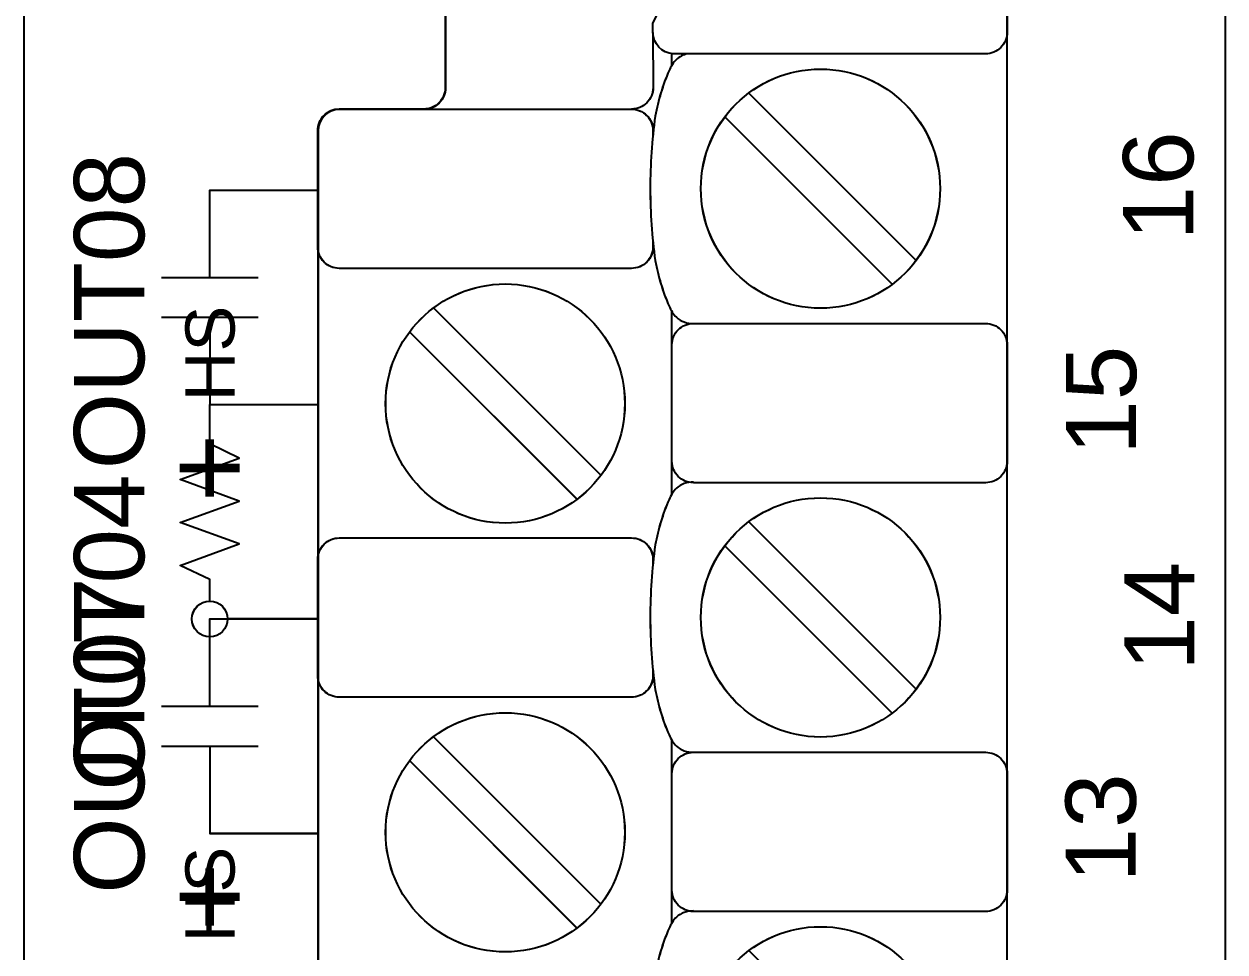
# Model space of a CAD drawing. Extents: x 1 to 47, y 1 to 34.6.
# Drawn here: x 36.919 to 38.599, y 7.632 to 8.931 of the extents above; entities that cross this region are included whole.
import ezdxf

# ---------------------------------------------------------------- set-up
doc = ezdxf.new("R2010")
doc.units = 0
doc.header["$MEASUREMENT"] = 0
for name, color, linetype in [('10_0______DWG_', 7, 'CONTINUOUS'), ('9_1__0__EMPTY_IO_BOARD_POS', 7, 'CONTINUOUS'), ('9_2__2___8__OPTOISOLATED_I', 7, 'CONTINUOUS'), ('9_3__7___8__OPTOISOLATED_I', 7, 'CONTINUOUS'), ('9_4__C___18__COMMON____6__', 7, 'CONTINUOUS'), ('9_5__D___18__COMMON____6__', 7, 'CONTINUOUS'), ('9_6__E___8__OPTOISOLATED_I', 7, 'CONTINUOUS'), ('9_7__4___18__COMMON____6__', 7, 'CONTINUOUS'), ('9_8__8___8__OPTOISOLATED_I', 7, 'CONTINUOUS')]:
    doc.layers.add(name, color=color, linetype=linetype)
doc.styles.add('ARIAL', font='arial.ttf')

msp = doc.modelspace()

# ---------------------------------------------------------------- linework, layer by layer
at = {"layer": '10_0______DWG_'}
msp.add_lwpolyline([(36.919, 3.6192), (36.919, 20.2795, -0.468367), (36.979, 20.3295), (38.549, 20.3295, -0.414132), (38.599, 20.2795), (38.599, 3.6192, -0.414214), (38.549, 3.5692), (36.969, 3.5692, -0.414287)], format="xyb", close=True, dxfattribs=at)
at = {"layer": '9_1__0__EMPTY_IO_BOARD_POS'}
msp.add_lwpolyline([(38.1465, 4.0875), (38.2645, 4.0875, 0.414213), (38.2945, 4.1175), (38.2945, 9.0993, 0.414214), (38.2645, 9.1293), (37.9515, 9.1293), (37.7067, 9.2202, 0.480048), (37.5085, 9.0752), (37.5085, 8.841, -0.414214), (37.4785, 8.811), (37.3604, 8.811, 0.414212), (37.3304, 8.781), (37.3303, 8.781), (37.3303, 3.7999, 0.414215), (37.3603, 3.7699), (37.6732, 3.77), (37.9179, 3.6791, 0.47859), (38.1165, 3.8241), (38.1165, 4.0575, -0.414214)], format="xyb", close=True, dxfattribs=at)
at = {"layer": '9_2__2___8__OPTOISOLATED_I'}
for points in [[(38.1461, 4.088), (38.2641, 4.088, 0.414213), (38.2941, 4.118), (38.2942, 9.0998, 0.414214), (38.2642, 9.1298), (37.9511, 9.1298), (37.7064, 9.2207, 0.480048), (37.5082, 9.0757), (37.5082, 8.8415, -0.414214), (37.4782, 8.8115), (37.36, 8.8115, 0.414212), (37.33, 8.7815), (37.3299, 8.7815), (37.3299, 3.8004, 0.414215), (37.3599, 3.7704), (37.6728, 3.7705), (37.9176, 3.6796, 0.47859), (38.1161, 3.8246), (38.1161, 4.058, -0.414214)], [(38.294, 9.1032), (38.2942, 8.9188, -0.414214), (38.2642, 8.8888), (37.8271, 8.8888, -0.390527), (37.7988, 8.9188), (37.7988, 8.9311), (37.8885, 9.117, -0.241514), (37.9085, 9.1298), (38.2642, 9.1298, -0.422157)]]:
    msp.add_lwpolyline(points, format="xyb", close=True, dxfattribs=at)
for points in [[(37.7988, 8.9188), (37.7989, 8.8415, -0.414214), (37.7689, 8.8115)], [(37.8469, 8.8888, 0.127742), (37.8315, 8.881, 0.081668), (37.8213, 8.8654, 0.0591), (37.802, 8.8017, 0.034646), (37.7949, 8.7002, 0.03436), (37.802, 8.5995, 0.0591), (37.8213, 8.5358, 0.081668), (37.8315, 8.5202, 0.191033), (37.8554, 8.5116)], [(37.7987, 8.6265), (37.7987, 8.6186, -0.414214), (37.7687, 8.5886), (37.3599, 8.5886, -0.414214), (37.3299, 8.6186), (37.3299, 8.7815, -0.414214), (37.3599, 8.8115), (37.7687, 8.8115, -0.414214), (37.7987, 8.7815), (37.7987, 8.7747)], [(37.8254, 8.4816, -0.414214), (37.8554, 8.5116), (38.2641, 8.5116, -0.414214), (38.2941, 8.4816), (38.2941, 8.3188, -0.414214), (38.2641, 8.2888), (37.8554, 8.2888, -0.414214), (37.8254, 8.3188)], [(37.8554, 8.2895, 0.191033), (37.8315, 8.281, 0.081668), (37.8213, 8.2654, 0.0591), (37.802, 8.2017, 0.034646), (37.7949, 8.1002, 0.03436), (37.802, 7.9995, 0.0591), (37.8213, 7.9358, 0.081668), (37.8315, 7.9201, 0.191033), (37.8554, 7.9116)], [(37.7987, 8.0265), (37.7987, 8.0186, -0.414214), (37.7687, 7.9886), (37.3599, 7.9886, -0.414214), (37.3299, 8.0186), (37.3299, 8.1815, -0.414214), (37.3599, 8.2115), (37.7687, 8.2115, -0.414214), (37.7987, 8.1815), (37.7987, 8.1747)], [(37.8254, 7.8816, -0.414214), (37.8554, 7.9116), (38.2641, 7.9116, -0.414214), (38.2941, 7.8816), (38.2941, 7.7188, -0.414214), (38.2641, 7.6888), (37.8554, 7.6888, -0.414214), (37.8254, 7.7188)], [(37.8554, 7.6895, 0.191033), (37.8315, 7.681, 0.081668), (37.8213, 7.6654, 0.0591), (37.802, 7.6017, 0.034646), (37.7949, 7.5002, 0.03436), (37.802, 7.3995, 0.0591), (37.8213, 7.3358, 0.081668), (37.8315, 7.3201, 0.191033), (37.8554, 7.3116)]]:
    msp.add_lwpolyline(points, format="xyb", dxfattribs=at)
for points in [[(37.8247, 8.8891), (37.8247, 8.872)], [(37.9327, 8.834), (38.1669, 8.5998)], [(37.8993, 8.8006), (38.1335, 8.5664)], [(37.1788, 8.576), (37.1788, 8.6982), (37.33, 8.6982)], [(37.1113, 8.576), (37.2463, 8.576)], [(37.1113, 8.5203), (37.2463, 8.5203)], [(37.1788, 8.5203), (37.1788, 8.3982), (37.33, 8.3982)], [(37.4918, 8.5333), (37.7259, 8.2992)], [(37.8254, 8.273), (37.8254, 8.5282)], [(37.4583, 8.4999), (37.6925, 8.2657)], [(37.9327, 8.234), (38.1669, 7.9998)], [(37.8993, 8.2005), (38.1335, 7.9664)], [(37.1788, 7.976), (37.1788, 8.0982), (37.33, 8.0982)], [(37.1113, 7.976), (37.2463, 7.976)], [(37.4918, 7.9333), (37.7259, 7.6992)], [(37.1113, 7.9203), (37.2463, 7.9203)], [(37.1788, 7.9203), (37.1788, 7.7982), (37.33, 7.7982)], [(37.8254, 7.673), (37.8254, 7.9281)], [(37.4583, 7.8999), (37.6925, 7.6657)], [(37.9327, 7.634), (38.1669, 7.3998)]]:
    msp.add_lwpolyline(points, dxfattribs=at)
for centre in [(38.0331, 8.7002), (37.5921, 8.3995), (38.0331, 8.1002), (37.5921, 7.7995), (38.0331, 7.5002)]:
    msp.add_circle(centre, 0.1673, dxfattribs=at)
at = {"layer": '9_3__7___8__OPTOISOLATED_I'}
for points in [[(38.1461, 4.088), (38.2641, 4.088, 0.414213), (38.2941, 4.118), (38.2942, 9.0998, 0.414214), (38.2642, 9.1298), (37.9511, 9.1298), (37.7064, 9.2207, 0.480048), (37.5082, 9.0757), (37.5082, 8.8415, -0.414214), (37.4782, 8.8115), (37.36, 8.8115, 0.414212), (37.33, 8.7815), (37.3299, 8.7815), (37.3299, 3.8004, 0.414215), (37.3599, 3.7704), (37.6728, 3.7705), (37.9176, 3.6796, 0.47859), (38.1161, 3.8246), (38.1161, 4.058, -0.414214)], [(38.294, 9.1032), (38.2942, 8.9188, -0.414214), (38.2642, 8.8888), (37.8271, 8.8888, -0.390527), (37.7988, 8.9188), (37.7988, 8.9311), (37.8885, 9.117, -0.241514), (37.9085, 9.1298), (38.2642, 9.1298, -0.422157)]]:
    msp.add_lwpolyline(points, format="xyb", close=True, dxfattribs=at)
for points in [[(37.7988, 8.9188), (37.7989, 8.8415, -0.414214), (37.7689, 8.8115)], [(37.8469, 8.8888, 0.127742), (37.8315, 8.881, 0.081668), (37.8213, 8.8654, 0.0591), (37.802, 8.8017, 0.034646), (37.7949, 8.7002, 0.03436), (37.802, 8.5995, 0.0591), (37.8213, 8.5358, 0.081668), (37.8315, 8.5202, 0.191033), (37.8554, 8.5116)], [(37.7987, 8.6265), (37.7987, 8.6186, -0.414214), (37.7687, 8.5886), (37.3599, 8.5886, -0.414214), (37.3299, 8.6186), (37.3299, 8.7815, -0.414214), (37.3599, 8.8115), (37.7687, 8.8115, -0.414214), (37.7987, 8.7815), (37.7987, 8.7747)], [(37.8254, 8.4816, -0.414214), (37.8554, 8.5116), (38.2641, 8.5116, -0.414214), (38.2941, 8.4816), (38.2941, 8.3188, -0.414214), (38.2641, 8.2888), (37.8554, 8.2888, -0.414214), (37.8254, 8.3188)], [(37.8554, 8.2895, 0.191033), (37.8315, 8.281, 0.081668), (37.8213, 8.2654, 0.0591), (37.802, 8.2017, 0.034646), (37.7949, 8.1002, 0.03436), (37.802, 7.9995, 0.0591), (37.8213, 7.9358, 0.081668), (37.8315, 7.9201, 0.191033), (37.8554, 7.9116)], [(37.7987, 8.0265), (37.7987, 8.0186, -0.414214), (37.7687, 7.9886), (37.3599, 7.9886, -0.414214), (37.3299, 8.0186), (37.3299, 8.1815, -0.414214), (37.3599, 8.2115), (37.7687, 8.2115, -0.414214), (37.7987, 8.1815), (37.7987, 8.1747)], [(37.8254, 7.8816, -0.414214), (37.8554, 7.9116), (38.2641, 7.9116, -0.414214), (38.2941, 7.8816), (38.2941, 7.7188, -0.414214), (38.2641, 7.6888), (37.8554, 7.6888, -0.414214), (37.8254, 7.7188)], [(37.8554, 7.6895, 0.191033), (37.8315, 7.681, 0.081668), (37.8213, 7.6654, 0.0591), (37.802, 7.6017, 0.034646), (37.7949, 7.5002, 0.03436), (37.802, 7.3995, 0.0591), (37.8213, 7.3358, 0.081668), (37.8315, 7.3201, 0.191033), (37.8554, 7.3116)]]:
    msp.add_lwpolyline(points, format="xyb", dxfattribs=at)
for points in [[(37.8247, 8.8891), (37.8247, 8.872)], [(37.9327, 8.834), (38.1669, 8.5998)], [(37.8993, 8.8006), (38.1335, 8.5664)], [(37.1788, 8.576), (37.1788, 8.6982), (37.3299, 8.6982)], [(37.1113, 8.576), (37.2463, 8.576)], [(37.1113, 8.5203), (37.2463, 8.5203)], [(37.1788, 8.5203), (37.1788, 8.3982), (37.3299, 8.3982)], [(37.4918, 8.5333), (37.7259, 8.2992)], [(37.8254, 8.273), (37.8254, 8.5282)], [(37.4583, 8.4999), (37.6925, 8.2657)], [(37.9327, 8.234), (38.1669, 7.9998)], [(37.8993, 8.2005), (38.1335, 7.9664)], [(37.1788, 7.976), (37.1788, 8.0982), (37.3299, 8.0982)], [(37.1113, 7.976), (37.2463, 7.976)], [(37.4918, 7.9333), (37.7259, 7.6992)], [(37.1113, 7.9203), (37.2463, 7.9203)], [(37.1788, 7.9203), (37.1788, 7.7982), (37.3299, 7.7982)], [(37.8254, 7.673), (37.8254, 7.9281)], [(37.4583, 7.8999), (37.6925, 7.6657)], [(37.9327, 7.634), (38.1669, 7.3998)]]:
    msp.add_lwpolyline(points, dxfattribs=at)
for centre in [(38.0331, 8.7002), (37.5921, 8.3995), (38.0331, 8.1002), (37.5921, 7.7995), (38.0331, 7.5002)]:
    msp.add_circle(centre, 0.1673, dxfattribs=at)
at = {"layer": '9_4__C___18__COMMON____6__'}
for points in [[(38.1461, 4.088), (38.2641, 4.088, 0.414213), (38.2941, 4.118), (38.2942, 9.0998, 0.414214), (38.2642, 9.1298), (37.9511, 9.1298), (37.7064, 9.2207, 0.480048), (37.5082, 9.0757), (37.5082, 8.8415, -0.414214), (37.4782, 8.8115), (37.36, 8.8115, 0.414212), (37.33, 8.7815), (37.3299, 8.7815), (37.3299, 3.8004, 0.414215), (37.3599, 3.7704), (37.6728, 3.7705), (37.9176, 3.6796, 0.47859), (38.1161, 3.8246), (38.1161, 4.058, -0.414214)], [(38.294, 9.1032), (38.2942, 8.9188, -0.414214), (38.2642, 8.8888), (37.8271, 8.8888, -0.390527), (37.7988, 8.9188), (37.7988, 8.9311), (37.8885, 9.117, -0.241514), (37.9085, 9.1298), (38.2642, 9.1298, -0.422157)]]:
    msp.add_lwpolyline(points, format="xyb", close=True, dxfattribs=at)
for points in [[(37.7988, 8.9188), (37.7989, 8.8415, -0.414214), (37.7689, 8.8115)], [(37.8469, 8.8888, 0.127742), (37.8315, 8.881, 0.081668), (37.8213, 8.8654, 0.0591), (37.802, 8.8017, 0.034646), (37.7949, 8.7002, 0.03436), (37.802, 8.5995, 0.0591), (37.8213, 8.5358, 0.081668), (37.8315, 8.5202, 0.191033), (37.8554, 8.5116)], [(37.7987, 8.6265), (37.7987, 8.6186, -0.414214), (37.7687, 8.5886), (37.3599, 8.5886, -0.414214), (37.3299, 8.6186), (37.3299, 8.7815, -0.414214), (37.3599, 8.8115), (37.7687, 8.8115, -0.414214), (37.7987, 8.7815), (37.7987, 8.7747)], [(37.8254, 8.4816, -0.414214), (37.8554, 8.5116), (38.2641, 8.5116, -0.414214), (38.2941, 8.4816), (38.2941, 8.3188, -0.414214), (38.2641, 8.2888), (37.8554, 8.2888, -0.414214), (37.8254, 8.3188)], [(37.8554, 8.2895, 0.191033), (37.8315, 8.281, 0.081668), (37.8213, 8.2654, 0.0591), (37.802, 8.2017, 0.034646), (37.7949, 8.1002, 0.03436), (37.802, 7.9995, 0.0591), (37.8213, 7.9358, 0.081668), (37.8315, 7.9201, 0.191033), (37.8554, 7.9116)], [(37.7987, 8.0265), (37.7987, 8.0186, -0.414214), (37.7687, 7.9886), (37.3599, 7.9886, -0.414214), (37.3299, 8.0186), (37.3299, 8.1815, -0.414214), (37.3599, 8.2115), (37.7687, 8.2115, -0.414214), (37.7987, 8.1815), (37.7987, 8.1747)], [(37.8254, 7.8816, -0.414214), (37.8554, 7.9116), (38.2641, 7.9116, -0.414214), (38.2941, 7.8816), (38.2941, 7.7188, -0.414214), (38.2641, 7.6888), (37.8554, 7.6888, -0.414214), (37.8254, 7.7188)], [(37.8554, 7.6895, 0.191033), (37.8315, 7.681, 0.081668), (37.8213, 7.6654, 0.0591), (37.802, 7.6017, 0.034646), (37.7949, 7.5002, 0.03436), (37.802, 7.3995, 0.0591), (37.8213, 7.3358, 0.081668), (37.8315, 7.3201, 0.191033), (37.8554, 7.3116)]]:
    msp.add_lwpolyline(points, format="xyb", dxfattribs=at)
for points in [[(37.8247, 8.8891), (37.8247, 8.872)], [(37.9327, 8.834), (38.1669, 8.5998)], [(37.8993, 8.8006), (38.1335, 8.5664)], [(37.1788, 8.576), (37.1788, 8.6982), (37.3299, 8.6982)], [(37.1113, 8.576), (37.2463, 8.576)], [(37.1113, 8.5203), (37.2463, 8.5203)], [(37.1788, 8.5203), (37.1788, 8.3982), (37.3299, 8.3982)], [(37.4918, 8.5333), (37.7259, 8.2992)], [(37.8254, 8.273), (37.8254, 8.5282)], [(37.4583, 8.4999), (37.6925, 8.2657)], [(37.9327, 8.234), (38.1669, 7.9998)], [(37.8993, 8.2005), (38.1335, 7.9664)], [(37.1788, 7.976), (37.1788, 8.0982), (37.3299, 8.0982)], [(37.1113, 7.976), (37.2463, 7.976)], [(37.4918, 7.9333), (37.7259, 7.6992)], [(37.1113, 7.9203), (37.2463, 7.9203)], [(37.1788, 7.9203), (37.1788, 7.7982), (37.3299, 7.7982)], [(37.8254, 7.673), (37.8254, 7.9281)], [(37.4583, 7.8999), (37.6925, 7.6657)], [(37.9327, 7.634), (38.1669, 7.3998)]]:
    msp.add_lwpolyline(points, dxfattribs=at)
for centre in [(38.0331, 8.7002), (37.5921, 8.3995), (38.0331, 8.1002), (37.5921, 7.7995), (38.0331, 7.5002)]:
    msp.add_circle(centre, 0.1673, dxfattribs=at)
at = {"layer": '9_5__D___18__COMMON____6__'}
for points in [[(38.1461, 4.088), (38.2641, 4.088, 0.414213), (38.2941, 4.118), (38.2942, 9.0998, 0.414214), (38.2642, 9.1298), (37.9511, 9.1298), (37.7064, 9.2207, 0.480048), (37.5082, 9.0757), (37.5082, 8.8415, -0.414214), (37.4782, 8.8115), (37.36, 8.8115, 0.414212), (37.33, 8.7815), (37.3299, 8.7815), (37.3299, 3.8004, 0.414215), (37.3599, 3.7704), (37.6728, 3.7705), (37.9176, 3.6796, 0.47859), (38.1161, 3.8246), (38.1161, 4.058, -0.414214)], [(38.294, 9.1032), (38.2942, 8.9188, -0.414214), (38.2642, 8.8888), (37.8271, 8.8888, -0.390527), (37.7988, 8.9188), (37.7988, 8.9311), (37.8885, 9.117, -0.241514), (37.9085, 9.1298), (38.2642, 9.1298, -0.422157)]]:
    msp.add_lwpolyline(points, format="xyb", close=True, dxfattribs=at)
for points in [[(37.7988, 8.9188), (37.7989, 8.8415, -0.414214), (37.7689, 8.8115)], [(37.8469, 8.8888, 0.127742), (37.8315, 8.881, 0.081668), (37.8213, 8.8654, 0.0591), (37.802, 8.8017, 0.034646), (37.7949, 8.7002, 0.03436), (37.802, 8.5995, 0.0591), (37.8213, 8.5358, 0.081668), (37.8315, 8.5202, 0.191033), (37.8554, 8.5116)], [(37.7987, 8.6265), (37.7987, 8.6186, -0.414214), (37.7687, 8.5886), (37.3599, 8.5886, -0.414214), (37.3299, 8.6186), (37.3299, 8.7815, -0.414214), (37.3599, 8.8115), (37.7687, 8.8115, -0.414214), (37.7987, 8.7815), (37.7987, 8.7747)], [(37.8254, 8.4816, -0.414214), (37.8554, 8.5116), (38.2641, 8.5116, -0.414214), (38.2941, 8.4816), (38.2941, 8.3188, -0.414214), (38.2641, 8.2888), (37.8554, 8.2888, -0.414214), (37.8254, 8.3188)], [(37.8554, 8.2895, 0.191033), (37.8315, 8.281, 0.081668), (37.8213, 8.2654, 0.0591), (37.802, 8.2017, 0.034646), (37.7949, 8.1002, 0.03436), (37.802, 7.9995, 0.0591), (37.8213, 7.9358, 0.081668), (37.8315, 7.9201, 0.191033), (37.8554, 7.9116)], [(37.7987, 8.0265), (37.7987, 8.0186, -0.414214), (37.7687, 7.9886), (37.3599, 7.9886, -0.414214), (37.3299, 8.0186), (37.3299, 8.1815, -0.414214), (37.3599, 8.2115), (37.7687, 8.2115, -0.414214), (37.7987, 8.1815), (37.7987, 8.1747)], [(37.8254, 7.8816, -0.414214), (37.8554, 7.9116), (38.2641, 7.9116, -0.414214), (38.2941, 7.8816), (38.2941, 7.7188, -0.414214), (38.2641, 7.6888), (37.8554, 7.6888, -0.414214), (37.8254, 7.7188)], [(37.8554, 7.6895, 0.191033), (37.8315, 7.681, 0.081668), (37.8213, 7.6654, 0.0591), (37.802, 7.6017, 0.034646), (37.7949, 7.5002, 0.03436), (37.802, 7.3995, 0.0591), (37.8213, 7.3358, 0.081668), (37.8315, 7.3201, 0.191033), (37.8554, 7.3116)]]:
    msp.add_lwpolyline(points, format="xyb", dxfattribs=at)
for points in [[(37.8247, 8.8891), (37.8247, 8.872)], [(37.9327, 8.834), (38.1669, 8.5998)], [(37.8993, 8.8006), (38.1335, 8.5664)], [(37.1788, 8.576), (37.1788, 8.6982), (37.3299, 8.6982)], [(37.1113, 8.576), (37.2463, 8.576)], [(37.1113, 8.5203), (37.2463, 8.5203)], [(37.1788, 8.5203), (37.1788, 8.3982), (37.3299, 8.3982)], [(37.4918, 8.5333), (37.7259, 8.2992)], [(37.8254, 8.273), (37.8254, 8.5282)], [(37.4583, 8.4999), (37.6925, 8.2657)], [(37.9327, 8.234), (38.1669, 7.9998)], [(37.8993, 8.2005), (38.1335, 7.9664)], [(37.1788, 7.976), (37.1788, 8.0982), (37.3299, 8.0982)], [(37.1113, 7.976), (37.2463, 7.976)], [(37.4918, 7.9333), (37.7259, 7.6992)], [(37.1113, 7.9203), (37.2463, 7.9203)], [(37.1788, 7.9203), (37.1788, 7.7982), (37.3299, 7.7982)], [(37.8254, 7.673), (37.8254, 7.9281)], [(37.4583, 7.8999), (37.6925, 7.6657)], [(37.9327, 7.634), (38.1669, 7.3998)]]:
    msp.add_lwpolyline(points, dxfattribs=at)
for centre in [(38.0331, 8.7002), (37.5921, 8.3995), (38.0331, 8.1002), (37.5921, 7.7995), (38.0331, 7.5002)]:
    msp.add_circle(centre, 0.1673, dxfattribs=at)
at = {"layer": '9_6__E___8__OPTOISOLATED_I'}
for points in [[(38.1461, 4.088), (38.2641, 4.088, 0.414213), (38.2941, 4.118), (38.2942, 9.0998, 0.414214), (38.2642, 9.1298), (37.9511, 9.1298), (37.7064, 9.2207, 0.480048), (37.5082, 9.0757), (37.5082, 8.8415, -0.414214), (37.4782, 8.8115), (37.36, 8.8115, 0.414212), (37.33, 8.7815), (37.3299, 8.7815), (37.3299, 3.8004, 0.414215), (37.3599, 3.7704), (37.6728, 3.7705), (37.9176, 3.6796, 0.47859), (38.1161, 3.8246), (38.1161, 4.058, -0.414214)], [(38.294, 9.1032), (38.2942, 8.9188, -0.414214), (38.2642, 8.8888), (37.8271, 8.8888, -0.390527), (37.7988, 8.9188), (37.7988, 8.9311), (37.8885, 9.117, -0.241514), (37.9085, 9.1298), (38.2642, 9.1298, -0.422157)]]:
    msp.add_lwpolyline(points, format="xyb", close=True, dxfattribs=at)
for points in [[(37.7988, 8.9188), (37.7989, 8.8415, -0.414214), (37.7689, 8.8115)], [(37.8469, 8.8888, 0.127742), (37.8315, 8.881, 0.081668), (37.8213, 8.8654, 0.0591), (37.802, 8.8017, 0.034646), (37.7949, 8.7002, 0.03436), (37.802, 8.5995, 0.0591), (37.8213, 8.5358, 0.081668), (37.8315, 8.5202, 0.191033), (37.8554, 8.5116)], [(37.7987, 8.6265), (37.7987, 8.6186, -0.414214), (37.7687, 8.5886), (37.3599, 8.5886, -0.414214), (37.3299, 8.6186), (37.3299, 8.7815, -0.414214), (37.3599, 8.8115), (37.7687, 8.8115, -0.414214), (37.7987, 8.7815), (37.7987, 8.7747)], [(37.8254, 8.4816, -0.414214), (37.8554, 8.5116), (38.2641, 8.5116, -0.414214), (38.2941, 8.4816), (38.2941, 8.3188, -0.414214), (38.2641, 8.2888), (37.8554, 8.2888, -0.414214), (37.8254, 8.3188)], [(37.8554, 8.2895, 0.191033), (37.8315, 8.281, 0.081668), (37.8213, 8.2654, 0.0591), (37.802, 8.2017, 0.034646), (37.7949, 8.1002, 0.03436), (37.802, 7.9995, 0.0591), (37.8213, 7.9358, 0.081668), (37.8315, 7.9201, 0.191033), (37.8554, 7.9116)], [(37.7987, 8.0265), (37.7987, 8.0186, -0.414214), (37.7687, 7.9886), (37.3599, 7.9886, -0.414214), (37.3299, 8.0186), (37.3299, 8.1815, -0.414214), (37.3599, 8.2115), (37.7687, 8.2115, -0.414214), (37.7987, 8.1815), (37.7987, 8.1747)], [(37.8254, 7.8816, -0.414214), (37.8554, 7.9116), (38.2641, 7.9116, -0.414214), (38.2941, 7.8816), (38.2941, 7.7188, -0.414214), (38.2641, 7.6888), (37.8554, 7.6888, -0.414214), (37.8254, 7.7188)], [(37.8554, 7.6895, 0.191033), (37.8315, 7.681, 0.081668), (37.8213, 7.6654, 0.0591), (37.802, 7.6017, 0.034646), (37.7949, 7.5002, 0.03436), (37.802, 7.3995, 0.0591), (37.8213, 7.3358, 0.081668), (37.8315, 7.3201, 0.191033), (37.8554, 7.3116)]]:
    msp.add_lwpolyline(points, format="xyb", dxfattribs=at)
for points in [[(37.8247, 8.8891), (37.8247, 8.872)], [(37.9327, 8.834), (38.1669, 8.5998)], [(37.8993, 8.8006), (38.1335, 8.5664)], [(37.4918, 8.5333), (37.7259, 8.2992)], [(37.8254, 8.273), (37.8254, 8.5282)], [(37.4583, 8.4999), (37.6925, 8.2657)], [(37.1788, 8.1231), (37.1788, 8.1531), (37.1376, 8.1731), (37.2201, 8.2031), (37.1376, 8.2331), (37.2201, 8.2631), (37.1376, 8.2931), (37.2201, 8.3231), (37.1788, 8.3432), (37.1788, 8.3981), (37.3299, 8.3981)], [(37.9327, 8.234), (38.1669, 7.9998)], [(37.8993, 8.2005), (38.1335, 7.9664)], [(37.3299, 8.0981), (37.2038, 8.0981)], [(37.1788, 7.9759), (37.1788, 8.0731)], [(37.1188, 7.9759), (37.2388, 7.9759)], [(37.4918, 7.9333), (37.7259, 7.6992)], [(37.1188, 7.9203), (37.2388, 7.9203)], [(37.1788, 7.9203), (37.1788, 7.7981), (37.3299, 7.7981)], [(37.8254, 7.673), (37.8254, 7.9281)], [(37.4583, 7.8999), (37.6925, 7.6657)], [(37.9327, 7.634), (38.1669, 7.3998)]]:
    msp.add_lwpolyline(points, dxfattribs=at)
for centre, radius in [((38.0331, 8.7002), 0.1673), ((37.5921, 8.3995), 0.1673), ((38.0331, 8.1002), 0.1673), ((37.1788, 8.0981), 0.025), ((37.5921, 7.7995), 0.1673), ((38.0331, 7.5002), 0.1673)]:
    msp.add_circle(centre, radius, dxfattribs=at)
at = {"layer": '9_7__4___18__COMMON____6__'}
for points in [[(38.1462, 4.088), (38.2642, 4.088, 0.414213), (38.2942, 4.118), (38.2942, 9.0998, 0.414214), (38.2642, 9.1298), (37.9512, 9.1298), (37.7064, 9.2207, 0.480048), (37.5082, 9.0757), (37.5082, 8.8415, -0.414214), (37.4782, 8.8115), (37.3601, 8.8115, 0.414212), (37.3301, 8.7815), (37.33, 8.7815), (37.33, 3.8004, 0.414215), (37.36, 3.7704), (37.6729, 3.7705), (37.9176, 3.6796, 0.47859), (38.1162, 3.8246), (38.1162, 4.058, -0.414214)], [(38.2941, 9.1032), (38.2943, 8.9188, -0.414214), (38.2643, 8.8888), (37.8271, 8.8888, -0.390527), (37.7988, 8.9188), (37.7988, 8.9311), (37.8886, 9.117, -0.241514), (37.9085, 9.1298), (38.2643, 9.1298, -0.422157)]]:
    msp.add_lwpolyline(points, format="xyb", close=True, dxfattribs=at)
for points in [[(37.7988, 8.9188), (37.799, 8.8415, -0.414214), (37.769, 8.8115)], [(37.847, 8.8888, 0.127742), (37.8315, 8.881, 0.081668), (37.8214, 8.8654, 0.0591), (37.802, 8.8017, 0.034646), (37.795, 8.7002, 0.03436), (37.802, 8.5995, 0.0591), (37.8214, 8.5358, 0.081668), (37.8315, 8.5202, 0.191033), (37.8554, 8.5116)], [(37.7988, 8.6265), (37.7988, 8.6186, -0.414214), (37.7688, 8.5886), (37.36, 8.5886, -0.414214), (37.33, 8.6186), (37.33, 8.7815, -0.414214), (37.36, 8.8115), (37.7688, 8.8115, -0.414214), (37.7988, 8.7815), (37.7988, 8.7747)], [(37.8254, 8.4816, -0.414214), (37.8554, 8.5116), (38.2642, 8.5116, -0.414214), (38.2942, 8.4816), (38.2942, 8.3188, -0.414214), (38.2642, 8.2888), (37.8554, 8.2888, -0.414214), (37.8254, 8.3188)], [(37.8554, 8.2895, 0.191033), (37.8315, 8.281, 0.081668), (37.8214, 8.2654, 0.0591), (37.802, 8.2017, 0.034646), (37.795, 8.1002, 0.03436), (37.802, 7.9995, 0.0591), (37.8214, 7.9358, 0.081668), (37.8315, 7.9201, 0.191033), (37.8554, 7.9116)], [(37.7988, 8.0265), (37.7988, 8.0186, -0.414214), (37.7688, 7.9886), (37.36, 7.9886, -0.414214), (37.33, 8.0186), (37.33, 8.1815, -0.414214), (37.36, 8.2115), (37.7688, 8.2115, -0.414214), (37.7988, 8.1815), (37.7988, 8.1747)], [(37.8254, 7.8816, -0.414214), (37.8554, 7.9116), (38.2642, 7.9116, -0.414214), (38.2942, 7.8816), (38.2942, 7.7188, -0.414214), (38.2642, 7.6888), (37.8554, 7.6888, -0.414214), (37.8254, 7.7188)], [(37.8554, 7.6895, 0.191033), (37.8315, 7.681, 0.081668), (37.8214, 7.6654, 0.0591), (37.802, 7.6017, 0.034646), (37.795, 7.5002, 0.03436), (37.802, 7.3995, 0.0591), (37.8214, 7.3358, 0.081668), (37.8315, 7.3201, 0.191033), (37.8554, 7.3116)]]:
    msp.add_lwpolyline(points, format="xyb", dxfattribs=at)
for points in [[(37.8248, 8.8891), (37.8248, 8.872)], [(37.9328, 8.834), (38.167, 8.5998)], [(37.8994, 8.8006), (38.1336, 8.5664)], [(37.1788, 8.576), (37.1788, 8.6982), (37.33, 8.6982)], [(37.1113, 8.576), (37.2463, 8.576)], [(37.1113, 8.5203), (37.2463, 8.5203)], [(37.1788, 8.5203), (37.1788, 8.3982), (37.33, 8.3982)], [(37.4918, 8.5333), (37.726, 8.2992)], [(37.8254, 8.273), (37.8254, 8.5282)], [(37.4584, 8.4999), (37.6926, 8.2657)], [(37.9328, 8.234), (38.167, 7.9998)], [(37.8994, 8.2005), (38.1336, 7.9664)], [(37.1788, 7.976), (37.1788, 8.0982), (37.33, 8.0982)], [(37.1113, 7.976), (37.2463, 7.976)], [(37.4918, 7.9333), (37.726, 7.6992)], [(37.1113, 7.9203), (37.2463, 7.9203)], [(37.1788, 7.9203), (37.1788, 7.7982), (37.33, 7.7982)], [(37.8254, 7.673), (37.8254, 7.9281)], [(37.4584, 7.8999), (37.6926, 7.6657)], [(37.9328, 7.634), (38.167, 7.3998)]]:
    msp.add_lwpolyline(points, dxfattribs=at)
for centre in [(38.0332, 8.7002), (37.5922, 8.3995), (38.0332, 8.1002), (37.5922, 7.7995), (38.0332, 7.5002)]:
    msp.add_circle(centre, 0.1673, dxfattribs=at)
at = {"layer": '9_8__8___8__OPTOISOLATED_I'}
for points in [[(38.1461, 4.088), (38.2641, 4.088, 0.414213), (38.2941, 4.118), (38.2942, 9.0998, 0.414214), (38.2642, 9.1298), (37.9511, 9.1298), (37.7064, 9.2207, 0.480048), (37.5082, 9.0757), (37.5082, 8.8415, -0.414214), (37.4782, 8.8115), (37.36, 8.8115, 0.414212), (37.33, 8.7815), (37.3299, 8.7815), (37.3299, 3.8004, 0.414215), (37.3599, 3.7704), (37.6728, 3.7705), (37.9176, 3.6796, 0.47859), (38.1161, 3.8246), (38.1161, 4.058, -0.414214)], [(38.294, 9.1032), (38.2942, 8.9188, -0.414214), (38.2642, 8.8888), (37.8271, 8.8888, -0.390527), (37.7988, 8.9188), (37.7988, 8.9311), (37.8885, 9.117, -0.241514), (37.9085, 9.1298), (38.2642, 9.1298, -0.422157)]]:
    msp.add_lwpolyline(points, format="xyb", close=True, dxfattribs=at)
for points in [[(37.7988, 8.9188), (37.7989, 8.8415, -0.414214), (37.7689, 8.8115)], [(37.8469, 8.8888, 0.127742), (37.8315, 8.881, 0.081668), (37.8213, 8.8654, 0.0591), (37.802, 8.8017, 0.034646), (37.7949, 8.7002, 0.03436), (37.802, 8.5995, 0.0591), (37.8213, 8.5358, 0.081668), (37.8315, 8.5202, 0.191033), (37.8554, 8.5116)], [(37.7987, 8.6265), (37.7987, 8.6186, -0.414214), (37.7687, 8.5886), (37.3599, 8.5886, -0.414214), (37.3299, 8.6186), (37.3299, 8.7815, -0.414214), (37.3599, 8.8115), (37.7687, 8.8115, -0.414214), (37.7987, 8.7815), (37.7987, 8.7747)], [(37.8254, 8.4816, -0.414214), (37.8554, 8.5116), (38.2641, 8.5116, -0.414214), (38.2941, 8.4816), (38.2941, 8.3188, -0.414214), (38.2641, 8.2888), (37.8554, 8.2888, -0.414214), (37.8254, 8.3188)], [(37.8554, 8.2895, 0.191033), (37.8315, 8.281, 0.081668), (37.8213, 8.2654, 0.0591), (37.802, 8.2017, 0.034646), (37.7949, 8.1002, 0.03436), (37.802, 7.9995, 0.0591), (37.8213, 7.9358, 0.081668), (37.8315, 7.9201, 0.191033), (37.8554, 7.9116)], [(37.7987, 8.0265), (37.7987, 8.0186, -0.414214), (37.7687, 7.9886), (37.3599, 7.9886, -0.414214), (37.3299, 8.0186), (37.3299, 8.1815, -0.414214), (37.3599, 8.2115), (37.7687, 8.2115, -0.414214), (37.7987, 8.1815), (37.7987, 8.1747)], [(37.8254, 7.8816, -0.414214), (37.8554, 7.9116), (38.2641, 7.9116, -0.414214), (38.2941, 7.8816), (38.2941, 7.7188, -0.414214), (38.2641, 7.6888), (37.8554, 7.6888, -0.414214), (37.8254, 7.7188)], [(37.8554, 7.6895, 0.191033), (37.8315, 7.681, 0.081668), (37.8213, 7.6654, 0.0591), (37.802, 7.6017, 0.034646), (37.7949, 7.5002, 0.03436), (37.802, 7.3995, 0.0591), (37.8213, 7.3358, 0.081668), (37.8315, 7.3201, 0.191033), (37.8554, 7.3116)]]:
    msp.add_lwpolyline(points, format="xyb", dxfattribs=at)
for points in [[(37.8247, 8.8891), (37.8247, 8.872)], [(37.9327, 8.834), (38.1669, 8.5998)], [(37.8993, 8.8006), (38.1335, 8.5664)], [(37.4918, 8.5333), (37.7259, 8.2992)], [(37.8254, 8.273), (37.8254, 8.5282)], [(37.4583, 8.4999), (37.6925, 8.2657)], [(37.1788, 8.123), (37.1788, 8.1531), (37.1376, 8.1731), (37.2201, 8.2031), (37.1376, 8.2331), (37.2201, 8.2631), (37.1376, 8.2931), (37.2201, 8.3231), (37.1788, 8.3432), (37.1788, 8.3981), (37.3299, 8.3981)], [(37.9327, 8.234), (38.1669, 7.9998)], [(37.8993, 8.2005), (38.1335, 7.9664)], [(37.2037, 8.0981), (37.3299, 8.0981)], [(37.1788, 7.9759), (37.1788, 8.0733)], [(37.1188, 7.9759), (37.2388, 7.9759)], [(37.4918, 7.9333), (37.7259, 7.6992)], [(37.1188, 7.9203), (37.2388, 7.9203)], [(37.1788, 7.9203), (37.1788, 7.7981), (37.3299, 7.7981)], [(37.8254, 7.673), (37.8254, 7.9281)], [(37.4583, 7.8999), (37.6925, 7.6657)], [(37.9327, 7.634), (38.1669, 7.3998)]]:
    msp.add_lwpolyline(points, dxfattribs=at)
for centre, radius in [((38.0331, 8.7002), 0.1673), ((37.5921, 8.3995), 0.1673), ((38.0331, 8.1002), 0.1673), ((37.1788, 8.0981), 0.0249), ((37.5921, 7.7995), 0.1673), ((38.0331, 7.5002), 0.1673)]:
    msp.add_circle(centre, radius, dxfattribs=at)

# ---------------------------------------------------------------- texts
at = {"layer": '10_0______DWG_', "style": 'ARIAL'}
for s, p in [('16', (38.5547, 8.6277)), ('15', (38.4747, 8.3277)), ('14', (38.5563, 8.0255)), ('13', (38.4742, 7.7293))]:
    msp.add_text(s, height=0.09833, rotation=90, dxfattribs=at).set_placement(p)
at = {"layer": '9_2__2___8__OPTOISOLATED_I', "style": 'ARIAL'}
for s, p in [('OUT08', (37.0872, 8.3075)), ('OUT07', (37.0872, 7.7137))]:
    msp.add_text(s, height=0.09833, rotation=90, dxfattribs=at).set_placement(p)
at = {"layer": '9_3__7___8__OPTOISOLATED_I', "style": 'ARIAL'}
for s, height, p in [('OUT08', 0.09833, (37.0872, 8.3075)), ('+', 0.118, (37.2356, 8.2612)), ('OUT07', 0.09833, (37.0872, 7.7136)), ('+', 0.118, (37.2356, 7.6612))]:
    msp.add_text(s, height=height, rotation=90, dxfattribs=at).set_placement(p)
at = {"layer": '9_4__C___18__COMMON____6__', "style": 'ARIAL'}
for s, p in [('OUT08', (37.0872, 8.3075)), ('OUT07', (37.0872, 7.7136))]:
    msp.add_text(s, height=0.09833, rotation=90, dxfattribs=at).set_placement(p)
at = {"layer": '9_5__D___18__COMMON____6__', "style": 'ARIAL'}
for s, p in [('OUT08', (37.0872, 8.3075)), ('OUT07', (37.0872, 7.7136))]:
    msp.add_text(s, height=0.09833, rotation=90, dxfattribs=at).set_placement(p)
at = {"layer": '9_6__E___8__OPTOISOLATED_I', "style": 'ARIAL'}
for s, height, p in [('HS', 0.06883, (37.2136, 8.4028)), ('OUT04', 0.09833, (37.0872, 7.8577)), ('+', 0.118, (37.2356, 7.6611))]:
    msp.add_text(s, height=height, rotation=90, dxfattribs=at).set_placement(p)
at = {"layer": '9_7__4___18__COMMON____6__', "style": 'ARIAL'}
for s, p in [('OUT08', (37.0872, 8.3075)), ('OUT07', (37.0872, 7.7137))]:
    msp.add_text(s, height=0.09833, rotation=90, dxfattribs=at).set_placement(p)
at = {"layer": '9_8__8___8__OPTOISOLATED_I', "style": 'ARIAL'}
for s, height, p in [('OUT04', 0.09833, (37.0872, 7.8577)), ('HS', 0.06883, (37.2136, 7.6458))]:
    msp.add_text(s, height=height, rotation=90, dxfattribs=at).set_placement(p)

doc.saveas('drawing.dxf')
